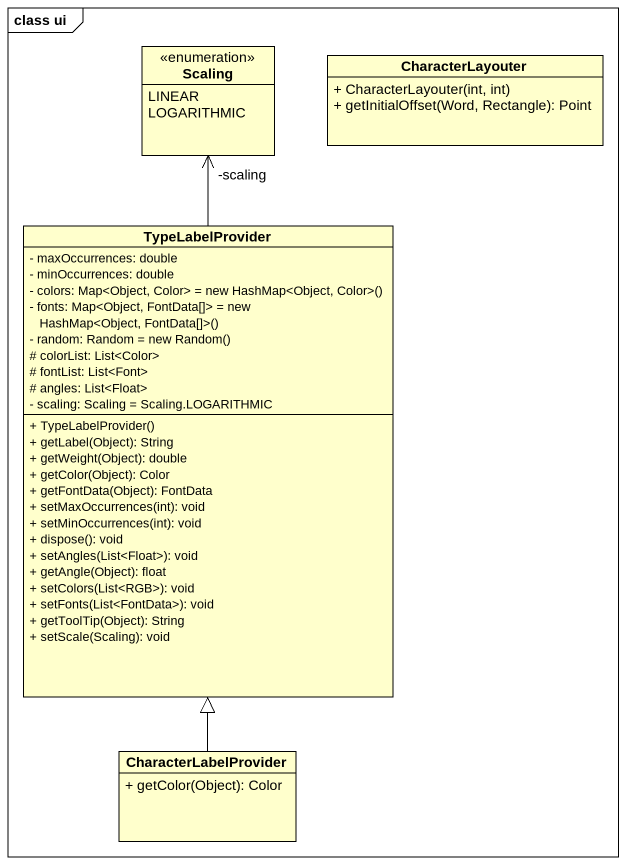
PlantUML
@startuml
mainframe class ui
hide circle
hide empty members
skinparam classAttributeIconSize 0
enum Scaling {
  LINEAR
  LOGARITHMIC
}
class CharacterLayouter {
  + CharacterLayouter(int, int)
  + getInitialOffset(Word, Rectangle): Point
}
class TypeLabelProvider {
  - maxOccurrences: double
  - minOccurrences: double
  {field} - colors: Map<Object, Color> = new HashMap<Object, Color>()
  {field} - fonts: Map<Object, FontData[]> = new HashMap<Object, FontData[]>()
  {field} - random: Random = new Random()
  # colorList: List~<Color>
  # fontList: List~<Font>
  # angles: List<Float>
  - scaling: Scaling = Scaling.LOGARITHMIC
  + TypeLabelProvider()
  + getLabel(Object): String
  + getWeight(Object): double
  + getColor(Object): Color
  + getFontData(Object): FontData
  + setMaxOccurrences(int): void
  + setMinOccurrences(int): void
  + dispose(): void
  + setAngles(List<Float>): void
  + getAngle(Object): float
  + setColors(List<RGB>): void
  + setFonts(List<FontData>): void
  + getToolTip(Object): String
  + setScale(Scaling): void
}
class CharacterLabelProvider {
  + getColor(Object): Color
}
TypeLabelProvider -up-> "-scaling" Scaling
CharacterLabelProvider -up-|> TypeLabelProvider
@enduml
